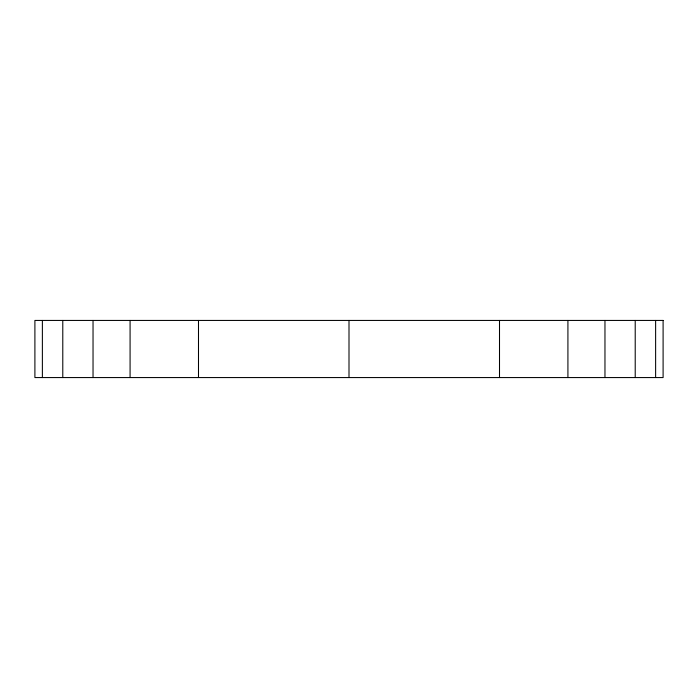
<?xml version="1.0" encoding="UTF-8"?>
<svg xmlns="http://www.w3.org/2000/svg" width="698" height="698" viewBox="0 0 698 698"><rect width="100%" height="100%" fill="white"/><g stroke="black" fill="none" stroke-linecap="round" stroke-linejoin="round"><path stroke-width="1.05" d="M655.623 320.434L655.623 377.566M635.215 320.434L635.215 377.566M604.965 320.434L604.965 377.566M567.919 320.434L567.919 377.566M499.506 320.434L499.506 377.566M349 320.434L349 377.566M198.494 320.434L198.494 377.566M130.081 320.434L130.081 377.566M93.035 320.434L93.035 377.566M62.785 320.434L62.785 377.566M42.377 320.434L42.377 377.566M663.1 320.434L34.9 320.434L34.9 377.566L663.1 377.566L663.1 320.434"/></g></svg>
